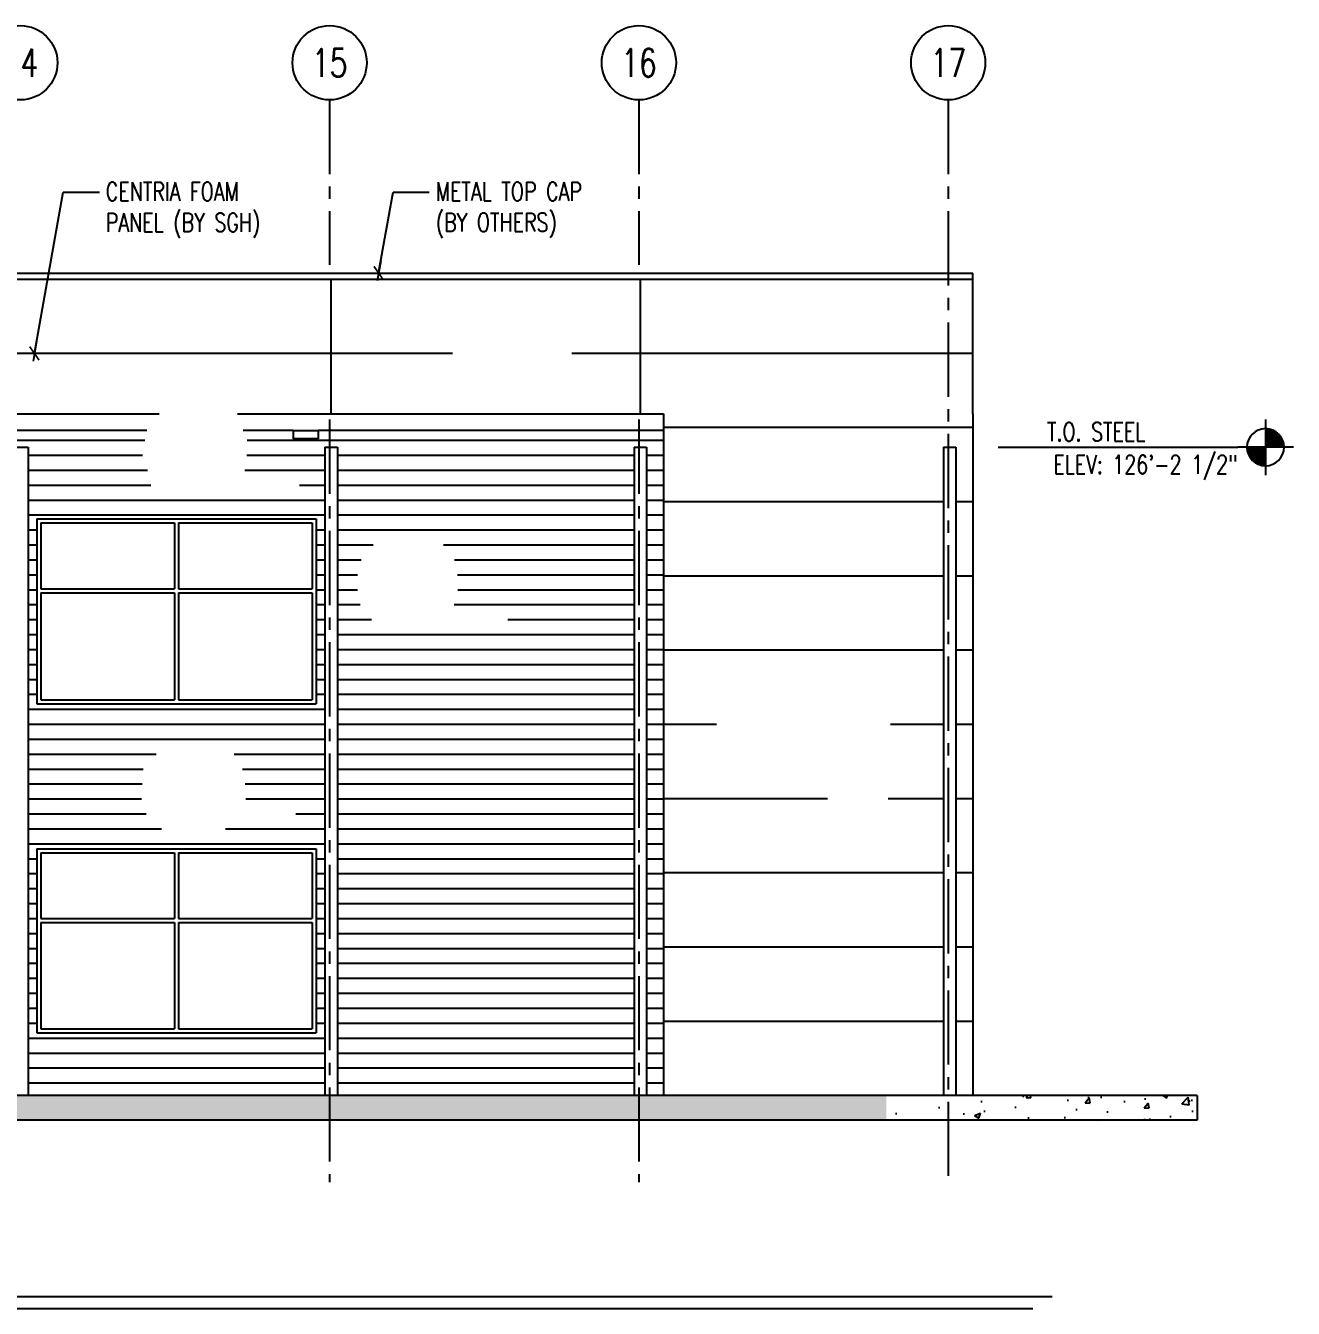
# Model space of a CAD drawing. Header units: inches. Extents: x 0 to 10293, y 0 to 4182.
# Drawn here: x 9563 to 10178, y 2360 to 2983 of the extents above; entities that cross this region are included whole.
import ezdxf
from ezdxf.enums import TextEntityAlignment as Align

# ---------------------------------------------------------------- set-up
doc = ezdxf.new("R2010")
doc.units = ezdxf.units.IN
doc.header["$LTSCALE"] = 48
doc.header["$MEASUREMENT"] = 0
doc.linetypes.add('CENTER2', pattern=[1.125, 0.75, -0.125, 0.125, -0.125])
doc.styles.add('NOTATION', font='romans.shx', dxfattribs={"width": 0.75})
doc.styles.add('SIMPLEX', font='SIMPLEX.SHX')
doc.dimstyles.new('AVANT$7', dxfattribs={"dimscale": 96, "dimtxt": 0.09375, "dimasz": 0.078125, "dimexe": 0.0625, "dimexo": 0.046875, "dimgap": 0.03125, "dimtad": 0, "dimdec": 3, "dimrnd": 0.125, "dimzin": 15, "dimdsep": 46, "dimlunit": 4, "dimtxsty": 'NOTATION', "dimblk1": 'AVATICK', "dimblk2": 'AVATICK', "dimsah": 1, "dimcen": 0.0625, "dimdle": 0.09375, "dimclrd": 256, "dimclre": 256, "dimclrt": 11, "dimaunit": 1, "dimadec": 0, "dimazin": 0, "dimtfac": 1.5, "dimtdec": 3, "dimtix": 1, "dimtmove": 1, "dimatfit": 3, "dimldrblk": 'AVATICK', "dimfxl": 0, "dimtvp": 1.25, "dimfrac": 2, "dimtolj": 1, "dimtzin": 15, "dimarcsym": 0})

# ---------------------------------------------------------------- blocks, each defined once
blk = doc.blocks.new('AVATICK')
blk.add_line((-1, 0), (0.63, 0))
at = {"const_width": 0.141}
blk.add_lwpolyline([(0.47, 0.47), (-0.47, -0.47)], dxfattribs=at)
blk = doc.blocks.new('COLNUMC')
at = {"linetype": 'Continuous'}
blk.add_circle((0, 0), 0.5, dxfattribs=at)
at = {"linetype": 'Continuous', "style": 'SIMPLEX', "width": 0.75}
blk.add_attdef('COLUMN', text='', height=0.375, dxfattribs=at).set_placement((0, 0), align=Align.MIDDLE)
blk = doc.blocks.new('TARGET')
for p, q in [((0, 0.75), (0, -0.75)), ((-0.353, 0.354), (0, 0.354)), ((-0.331, 0.375), (0, 0.375)), ((-0.305, 0.396), (0, 0.396)), ((-0.276, 0.417), (0, 0.417)), ((-0.242, 0.438), (0, 0.438)), ((-0.2, 0.458), (0, 0.458)), ((-0.143, 0.479), (0, 0.479)), ((-0.75, 0), (0.75, 0)), ((-0.5, 0.021), (0, 0.021)), ((-0.498, 0.042), (0, 0.042)), ((-0.496, 0.063), (0, 0.063)), ((-0.493, 0.083), (0, 0.083)), ((-0.489, 0.104), (0, 0.104)), ((-0.484, 0.125), (0, 0.125)), ((-0.478, 0.146), (0, 0.146)), ((-0.471, 0.167), (0, 0.167)), ((-0.464, 0.188), (0, 0.188)), ((-0.455, 0.208), (0, 0.208)), ((-0.444, 0.229), (0, 0.229)), ((-0.433, 0.25), (0, 0.25)), ((-0.42, 0.271), (0, 0.271)), ((-0.406, 0.292), (0, 0.292)), ((-0.39, 0.313), (0, 0.313)), ((-0.373, 0.333), (0, 0.333)), ((0, 0), (0.5, 0)), ((0, 0), (0.5, 0)), ((0.5, -0.021), (0, -0.021)), ((0.498, -0.042), (0, -0.042)), ((0.496, -0.063), (0, -0.063)), ((0.493, -0.083), (0, -0.083)), ((0.489, -0.104), (0, -0.104)), ((0.484, -0.125), (0, -0.125)), ((0.478, -0.146), (0, -0.146)), ((0.471, -0.167), (0, -0.167)), ((0.464, -0.188), (0, -0.188)), ((0.455, -0.208), (0, -0.208)), ((0.444, -0.229), (0, -0.229)), ((0.433, -0.25), (0, -0.25)), ((0.42, -0.271), (0, -0.271)), ((0.406, -0.292), (0, -0.292)), ((0.39, -0.313), (0, -0.313)), ((0.373, -0.333), (0, -0.333)), ((0.353, -0.354), (0, -0.354)), ((0.331, -0.375), (0, -0.375)), ((0.305, -0.396), (0, -0.396)), ((0.276, -0.417), (0, -0.417)), ((0.242, -0.438), (0, -0.438)), ((0.2, -0.458), (0, -0.458)), ((0.143, -0.479), (0, -0.479))]:
    blk.add_line(p, q)
blk.add_circle((0, 0), 0.5)

msp = doc.modelspace()

# ---------------------------------------------------------------- hatches: boundary and pattern name
h = msp.add_hatch()
h.set_pattern_fill('AR-CONC', color=2, scale=4, style=0)
h.set_pattern_definition([(50, (7258.19, 4528.57), (28.6904, -2.51009), [3, -33]), (355, (7258.19, 4528.57), (-5.55005, 30.08769), [2.4, -26.4]), (100.4514, (7260.58, 4528.36), (23.14038, 27.57758), [2.5496, -28.04568]), (46.1842, (7258.19, 4536.57), (42.68964, -6.62076), [4.5, -49.5]), (96.6356, (7261.747, 4536.017), (37.3865, 38.9647), [3.8244, -42.0685]), (351.1842, (7258.19, 4536.57), (37.3865, 38.96474), [3.6, -39.6]), (21, (7262.19, 4534.57), (23.87628, -16.10476), [3, -33]), (326, (7262.19, 4534.57), (9.73261, 29.006), [2.4, -26.4]), (71.4514, (7264.18, 4533.227), (33.6089, 12.90122), [2.5496, -28.04568]), (37.5, (7258.189, 4528.569), (0.486394, 13.315754), [0, -26.08, 0, -26.8, 0, -26.5]), (7.5, (7258.189, 4528.569), (10.52278, 15.77647), [0, -15.28, 0, -25.48, 0, -10.1]), (327.5, (7249.269, 4528.569), (21.352897, -0.902195), [0, -10, 0, -31.2, 0, -41.4]), (317.5, (7245.27, 4528.569), (23.32745, 4.0042), [0, -13, 0, -20.72, 0, -29.4])])
h.paths.add_polyline_path([(7763.56408, 2727.29195), (7607.71408, 2727.29195), (7607.71408, 2451.29195), (9980.56408, 2451.29195), (9980.56408, 2463.29195), (7763.56408, 2463.29195)])
h = msp.add_hatch()
h.set_pattern_fill('AR-CONC', color=256, scale=4, style=0)
h.set_pattern_definition([(50, (7408.94, 4528.915), (28.6904, -2.51009), [3, -33]), (355, (7408.94, 4528.915), (-5.55005, 30.08769), [2.4, -26.4]), (100.4514, (7411.33, 4528.705), (23.14038, 27.57758), [2.5496, -28.04568]), (46.1842, (7408.94, 4536.915), (42.68964, -6.62076), [4.5, -49.5]), (96.6356, (7412.497, 4536.363), (37.3865, 38.9647), [3.8244, -42.0685]), (351.1842, (7408.94, 4536.915), (37.3865, 38.96474), [3.6, -39.6]), (21, (7412.94, 4534.915), (23.87628, -16.10476), [3, -33]), (326, (7412.94, 4534.915), (9.73261, 29.006), [2.4, -26.4]), (71.4514, (7414.93, 4533.573), (33.6089, 12.90122), [2.5496, -28.04568]), (37.5, (7408.939, 4528.915), (0.486394, 13.315754), [0, -26.08, 0, -26.8, 0, -26.5]), (7.5, (7408.939, 4528.915), (10.52278, 15.77647), [0, -15.28, 0, -25.48, 0, -10.1]), (327.5, (7400.019, 4528.915), (21.352897, -0.902195), [0, -10, 0, -31.2, 0, -41.4]), (317.5, (7396.02, 4528.915), (23.32745, 4.0042), [0, -13, 0, -20.72, 0, -29.4])])
h.paths.add_polyline_path([(10131.31408, 2451.63751), (10131.31408, 2463.63751), (9979.08892, 2463.63751), (9979.08892, 2451.63751)])

# ---------------------------------------------------------------- linework, layer by layer
at = {"linetype": 'CENTER2'}
for p, q in [((9710.56408, 2946.62857), (9710.56408, 2866.55915)), ((9860.56408, 2946.62857), (9860.56408, 2866.55915)), ((10010.56408, 2946.62857), (10010.56408, 2421.69661)), ((9710.56408, 2791.59051), (9710.56408, 2421.69661)), ((9860.56408, 2791.59051), (9860.56408, 2421.69661))]:
    msp.add_line(p, q, dxfattribs=at)
for p, q in [((8188.21486, 2862.62857), (10022.56408, 2862.62857)), ((10022.56408, 2794.38446), (10022.56408, 2862.62857)), ((8193.4189, 2859.63751), (10022.56408, 2859.63751)), ((9711.31408, 2794.38446), (9711.31408, 2859.63751)), ((9861.31408, 2794.38446), (9861.31408, 2859.63751)), ((9770.2229, 2823.63751), (8360.56408, 2823.63751)), ((10022.56408, 2823.63751), (9828.08711, 2823.63751)), ((8049.31408, 2794.38446), (9627.8274, 2794.38446)), ((9665.82964, 2794.38446), (9872.56408, 2794.38446)), ((9872.56408, 2794.38446), (9872.56408, 2463.63751)), ((10022.56408, 2794.38446), (10022.56408, 2463.63751)), ((10022.56408, 2787.63751), (9872.56408, 2787.63751)), ((9621.02104, 2781.37158), (8049.31408, 2781.37158)), ((9621.87183, 2786.27049), (8956.07492, 2786.27049)), ((9692.94992, 2786.27049), (9668.66562, 2786.27049)), ((9872.56408, 2781.37158), (9670.65082, 2781.37158)), ((9692.94992, 2786.27049), (9692.94992, 2782.27049)), ((9692.94992, 2786.27049), (9704.94992, 2786.27049)), ((9704.94992, 2782.27049), (9692.94992, 2782.27049)), ((9872.56408, 2786.27049), (9704.94992, 2786.27049)), ((9704.94992, 2786.27049), (9704.94992, 2782.27049)), ((9558.31408, 2778.13751), (9564.31408, 2778.13751)), ((9564.31408, 2778.13751), (9564.31408, 2463.63751)), ((9708.31408, 2778.13751), (9708.31408, 2463.63751)), ((9708.31408, 2778.13751), (9714.31408, 2778.13751)), ((9714.31408, 2778.13751), (9714.31408, 2463.63751)), ((9858.31408, 2778.13751), (9858.31408, 2463.63751)), ((9858.31408, 2778.13751), (9864.31408, 2778.13751)), ((9864.31408, 2778.13751), (9864.31408, 2463.63751)), ((10008.31408, 2778.13751), (10008.31408, 2463.63751)), ((10008.31408, 2778.13751), (10014.31408, 2778.13751)), ((10014.31408, 2778.13751), (10014.31408, 2463.63751)), ((10034.78476, 2778.13751), (10150.94651, 2778.13751)), ((9619.88664, 2774.12158), (9564.31408, 2774.12158)), ((9708.31408, 2774.12158), (9670.36721, 2774.12158)), ((9858.31408, 2774.12158), (9714.31408, 2774.12158)), ((9872.56408, 2774.12158), (9864.31408, 2774.12158)), ((9622.15544, 2766.87158), (9564.31408, 2766.87158)), ((9708.31408, 2766.87158), (9669.51642, 2766.87158)), ((9858.31408, 2766.87158), (9714.31408, 2766.87158)), ((9872.56408, 2766.87158), (9864.31408, 2766.87158)), ((9623.85702, 2759.62158), (9564.31408, 2759.62158)), ((9708.31408, 2759.62158), (9695.99246, 2759.62158)), ((9858.31408, 2759.62158), (9714.31408, 2759.62158)), ((9872.56408, 2759.62158), (9864.31408, 2759.62158)), ((9708.31408, 2752.37158), (9564.31408, 2752.37158)), ((9858.31408, 2752.37158), (9714.31408, 2752.37158)), ((9872.56408, 2752.37158), (9864.31408, 2752.37158)), ((10008.31408, 2751.63751), (9872.56408, 2751.63751)), ((10022.56408, 2751.63751), (10014.31408, 2751.63751)), ((9708.31408, 2745.12158), (9564.31408, 2745.12158)), ((9858.31408, 2745.12158), (9714.31408, 2745.12158)), ((9872.56408, 2745.12158), (9864.31408, 2745.12158)), ((9568.56408, 2737.87158), (9564.31408, 2737.87158)), ((9568.56408, 2743.3665), (9568.56408, 2653.63751)), ((9568.56408, 2743.3665), (9704.06408, 2743.3665)), ((9570.56408, 2741.38707), (9570.56408, 2709.51251)), ((9570.56408, 2741.38707), (9635.31408, 2741.38707)), ((9635.31408, 2741.38707), (9635.31408, 2709.51251)), ((9637.31408, 2741.38707), (9637.31408, 2709.51251)), ((9637.31408, 2741.38707), (9702.06408, 2741.38707)), ((9702.06408, 2741.38707), (9702.06408, 2709.51251)), ((9704.06408, 2743.3665), (9704.06408, 2653.63751)), ((9708.31408, 2737.87158), (9704.06408, 2737.87158)), ((9858.31408, 2737.87158), (9714.31408, 2737.87158)), ((9872.56408, 2737.87158), (9864.31408, 2737.87158)), ((9568.56408, 2730.62158), (9564.31408, 2730.62158)), ((9708.31408, 2730.62158), (9704.06408, 2730.62158)), ((9731.69111, 2730.62158), (9714.31408, 2730.62158)), ((9858.31408, 2730.62158), (9765.79591, 2730.62158)), ((9872.56408, 2730.62158), (9864.31408, 2730.62158)), ((9568.56408, 2723.37158), (9564.31408, 2723.37158)), ((9708.31408, 2723.37158), (9704.06408, 2723.37158)), ((9725.85739, 2723.37158), (9714.31408, 2723.37158)), ((9858.31408, 2723.37158), (9771.18088, 2723.37158)), ((9872.56408, 2723.37158), (9864.31408, 2723.37158)), ((9568.56408, 2716.12158), (9564.31408, 2716.12158)), ((9708.31408, 2716.12158), (9704.06408, 2716.12158)), ((9724.06241, 2716.12158), (9714.31408, 2716.12158)), ((9858.31408, 2716.12158), (9772.52712, 2716.12158)), ((9872.56408, 2716.12158), (9864.31408, 2716.12158)), ((10008.31408, 2715.63751), (9872.56408, 2715.63751)), ((10022.56408, 2715.63751), (10014.31408, 2715.63751)), ((9568.56408, 2708.87158), (9564.31408, 2708.87158)), ((9570.56408, 2709.51251), (9635.31408, 2709.51251)), ((9570.56408, 2707.53307), (9635.31408, 2707.53307)), ((9570.56408, 2707.53307), (9570.56408, 2655.61694)), ((9635.31408, 2707.53307), (9635.31408, 2655.61694)), ((9637.31408, 2709.51251), (9702.06408, 2709.51251)), ((9637.31408, 2707.53307), (9637.31408, 2655.61694)), ((9637.31408, 2707.53307), (9702.06408, 2707.53307)), ((9702.06408, 2707.53307), (9702.06408, 2655.61694)), ((9708.31408, 2708.87158), (9704.06408, 2708.87158)), ((9724.06241, 2708.87158), (9714.31408, 2708.87158)), ((9858.31408, 2708.87158), (9772.75151, 2708.87158)), ((9872.56408, 2708.87158), (9864.31408, 2708.87158)), ((9568.56408, 2701.62158), (9564.31408, 2701.62158)), ((9708.31408, 2701.62158), (9704.06408, 2701.62158)), ((9725.40865, 2701.62158), (9714.31408, 2701.62158)), ((9858.31408, 2701.62158), (9770.95651, 2701.62158)), ((9872.56408, 2701.62158), (9864.31408, 2701.62158)), ((9568.56408, 2694.37158), (9564.31408, 2694.37158)), ((9708.31408, 2694.37158), (9704.06408, 2694.37158)), ((9730.79361, 2694.37158), (9714.31408, 2694.37158)), ((9858.31408, 2694.37158), (9796.99669, 2694.37158)), ((9872.56408, 2694.37158), (9864.31408, 2694.37158)), ((9568.56408, 2687.12158), (9564.31408, 2687.12158)), ((9708.31408, 2687.12158), (9704.06408, 2687.12158)), ((9858.31408, 2687.12158), (9714.31408, 2687.12158)), ((9872.56408, 2687.12158), (9864.31408, 2687.12158)), ((9568.56408, 2679.87158), (9564.31408, 2679.87158)), ((9708.31408, 2679.87158), (9704.06408, 2679.87158)), ((9858.31408, 2679.87158), (9714.31408, 2679.87158)), ((9872.56408, 2679.87158), (9864.31408, 2679.87158)), ((10008.31408, 2679.63751), (9872.56408, 2679.63751)), ((10022.56408, 2679.63751), (10014.31408, 2679.63751)), ((9568.56408, 2672.62158), (9564.31408, 2672.62158)), ((9708.31408, 2672.62158), (9704.06408, 2672.62158)), ((9858.31408, 2672.62158), (9714.31408, 2672.62158)), ((9872.56408, 2672.62158), (9864.31408, 2672.62158)), ((9568.56408, 2665.37158), (9564.31408, 2665.37158)), ((9708.31408, 2665.37158), (9704.06408, 2665.37158)), ((9858.31408, 2665.37158), (9714.31408, 2665.37158)), ((9872.56408, 2665.37158), (9864.31408, 2665.37158)), ((9568.56408, 2658.12158), (9564.31408, 2658.12158)), ((9708.31408, 2658.12158), (9704.06408, 2658.12158)), ((9858.31408, 2658.12158), (9714.31408, 2658.12158)), ((9872.56408, 2658.12158), (9864.31408, 2658.12158)), ((9708.31408, 2650.87158), (9564.31408, 2650.87158)), ((9568.56408, 2653.63751), (9704.06408, 2653.63751)), ((9570.56408, 2655.61694), (9635.31408, 2655.61694)), ((9637.31408, 2655.61694), (9702.06408, 2655.61694)), ((9858.31408, 2650.87158), (9714.31408, 2650.87158)), ((9872.56408, 2650.87158), (9864.31408, 2650.87158)), ((9708.31408, 2643.62158), (9564.31408, 2643.62158)), ((9858.31408, 2643.62158), (9714.31408, 2643.62158)), ((9872.56408, 2643.62158), (9864.31408, 2643.62158)), ((9898.21982, 2643.63751), (9872.56408, 2643.63751)), ((10008.31408, 2643.63751), (9982.57315, 2643.63751)), ((10022.56408, 2643.63751), (10014.31408, 2643.63751)), ((9708.31408, 2636.37158), (9564.31408, 2636.37158)), ((9858.31408, 2636.37158), (9714.31408, 2636.37158)), ((9872.56408, 2636.37158), (9864.31408, 2636.37158)), ((9626.42198, 2629.12158), (9564.31408, 2629.12158)), ((9708.31408, 2629.12158), (9664.31235, 2629.12158)), ((9858.31408, 2629.12158), (9714.31408, 2629.12158)), ((9872.56408, 2629.12158), (9864.31408, 2629.12158)), ((9620.10692, 2621.87158), (9564.31408, 2621.87158)), ((9708.31408, 2621.87158), (9668.35398, 2621.87158)), ((9858.31408, 2621.87158), (9714.31408, 2621.87158)), ((9872.56408, 2621.87158), (9864.31408, 2621.87158)), ((9619.60172, 2614.62158), (9564.31408, 2614.62158)), ((9708.31408, 2614.62158), (9669.61699, 2614.62158)), ((9858.31408, 2614.62158), (9714.31408, 2614.62158)), ((9872.56408, 2614.62158), (9864.31408, 2614.62158)), ((9619.34911, 2607.37158), (9564.31408, 2607.37158)), ((9708.31408, 2607.37158), (9669.8696, 2607.37158)), ((9858.31408, 2607.37158), (9714.31408, 2607.37158)), ((9872.56408, 2607.37158), (9864.31408, 2607.37158)), ((9952.06228, 2607.63751), (9872.56408, 2607.63751)), ((10008.31408, 2607.63751), (9981.49628, 2607.63751)), ((10022.56408, 2607.63751), (10014.31408, 2607.63751)), ((9621.62254, 2600.12158), (9564.31408, 2600.12158)), ((9708.31408, 2600.12158), (9694.11944, 2600.12158)), ((9858.31408, 2600.12158), (9714.31408, 2600.12158)), ((9872.56408, 2600.12158), (9864.31408, 2600.12158)), ((9628.94801, 2592.87158), (9564.31408, 2592.87158)), ((9708.31408, 2592.87158), (9660.01809, 2592.87158)), ((9858.31408, 2592.87158), (9714.31408, 2592.87158)), ((9872.56408, 2592.87158), (9864.31408, 2592.87158)), ((9708.31408, 2585.62158), (9564.31408, 2585.62158)), ((9568.56408, 2583.38707), (9704.06408, 2583.38707)), ((9568.56408, 2583.38707), (9568.56408, 2494.01981)), ((9704.06408, 2583.38707), (9704.06408, 2494.01981)), ((9858.31408, 2585.62158), (9714.31408, 2585.62158)), ((9872.56408, 2585.62158), (9864.31408, 2585.62158)), ((9568.56408, 2578.37158), (9564.31408, 2578.37158)), ((9570.56408, 2581.40763), (9635.31408, 2581.40763)), ((9570.56408, 2581.40763), (9570.56408, 2549.51251)), ((9635.31408, 2581.40763), (9635.31408, 2549.51251)), ((9637.31408, 2581.40763), (9637.31408, 2549.51251)), ((9637.31408, 2581.40763), (9702.06408, 2581.40763)), ((9702.06408, 2581.40763), (9702.06408, 2549.51251)), ((9708.31408, 2578.37158), (9704.06408, 2578.37158)), ((9858.31408, 2578.37158), (9714.31408, 2578.37158)), ((9872.56408, 2578.37158), (9864.31408, 2578.37158)), ((9568.56408, 2571.12158), (9564.31408, 2571.12158)), ((9708.31408, 2571.12158), (9704.06408, 2571.12158)), ((9858.31408, 2571.12158), (9714.31408, 2571.12158)), ((9872.56408, 2571.12158), (9864.31408, 2571.12158)), ((10008.31408, 2571.63751), (9872.56408, 2571.63751)), ((10022.56408, 2571.63751), (10014.31408, 2571.63751)), ((9568.56408, 2563.87158), (9564.31408, 2563.87158)), ((9708.31408, 2563.87158), (9704.06408, 2563.87158)), ((9858.31408, 2563.87158), (9714.31408, 2563.87158)), ((9872.56408, 2563.87158), (9864.31408, 2563.87158)), ((9568.56408, 2556.62158), (9564.31408, 2556.62158)), ((9708.31408, 2556.62158), (9704.06408, 2556.62158)), ((9858.31408, 2556.62158), (9714.31408, 2556.62158)), ((9872.56408, 2556.62158), (9864.31408, 2556.62158)), ((9568.56408, 2549.37158), (9564.31408, 2549.37158)), ((9570.56408, 2549.51251), (9635.31408, 2549.51251)), ((9570.56408, 2547.53307), (9635.31408, 2547.53307)), ((9570.56408, 2547.53307), (9570.56408, 2495.99925)), ((9635.31408, 2547.53307), (9635.31408, 2495.99925)), ((9637.31408, 2549.51251), (9702.06408, 2549.51251)), ((9637.31408, 2547.53307), (9702.06408, 2547.53307)), ((9637.31408, 2547.53307), (9637.31408, 2495.99925)), ((9702.06408, 2547.53307), (9702.06408, 2495.99925)), ((9708.31408, 2549.37158), (9704.06408, 2549.37158)), ((9858.31408, 2549.37158), (9714.31408, 2549.37158)), ((9872.56408, 2549.37158), (9864.31408, 2549.37158)), ((9568.56408, 2542.12158), (9564.31408, 2542.12158)), ((9708.31408, 2542.12158), (9704.06408, 2542.12158)), ((9858.31408, 2542.12158), (9714.31408, 2542.12158)), ((9872.56408, 2542.12158), (9864.31408, 2542.12158)), ((9568.56408, 2534.87158), (9564.31408, 2534.87158)), ((9708.31408, 2534.87158), (9704.06408, 2534.87158)), ((9858.31408, 2534.87158), (9714.31408, 2534.87158)), ((9872.56408, 2534.87158), (9864.31408, 2534.87158)), ((10008.31408, 2535.63751), (9872.56408, 2535.63751)), ((10022.56408, 2535.63751), (10014.31408, 2535.63751)), ((9568.56408, 2527.62158), (9564.31408, 2527.62158)), ((9708.31408, 2527.62158), (9704.06408, 2527.62158)), ((9858.31408, 2527.62158), (9714.31408, 2527.62158)), ((9872.56408, 2527.62158), (9864.31408, 2527.62158)), ((9568.56408, 2520.37158), (9564.31408, 2520.37158)), ((9708.31408, 2520.37158), (9704.06408, 2520.37158)), ((9858.31408, 2520.37158), (9714.31408, 2520.37158)), ((9872.56408, 2520.37158), (9864.31408, 2520.37158)), ((9568.56408, 2513.12158), (9564.31408, 2513.12158)), ((9708.31408, 2513.12158), (9704.06408, 2513.12158)), ((9858.31408, 2513.12158), (9714.31408, 2513.12158)), ((9872.56408, 2513.12158), (9864.31408, 2513.12158)), ((9568.56408, 2505.87158), (9564.31408, 2505.87158)), ((9708.31408, 2505.87158), (9704.06408, 2505.87158)), ((9858.31408, 2505.87158), (9714.31408, 2505.87158)), ((9872.56408, 2505.87158), (9864.31408, 2505.87158)), ((9568.56408, 2498.62158), (9564.31408, 2498.62158)), ((9570.56408, 2495.99925), (9635.31408, 2495.99925)), ((9637.31408, 2495.99925), (9702.06408, 2495.99925)), ((9708.31408, 2498.62158), (9704.06408, 2498.62158)), ((9858.31408, 2498.62158), (9714.31408, 2498.62158)), ((9872.56408, 2498.62158), (9864.31408, 2498.62158)), ((10008.31408, 2499.63751), (9872.56408, 2499.63751)), ((10022.56408, 2499.63751), (10014.31408, 2499.63751)), ((9708.31408, 2491.37158), (9564.31408, 2491.37158)), ((9568.56408, 2494.01981), (9704.06408, 2494.01981)), ((9858.31408, 2491.37158), (9714.31408, 2491.37158)), ((9872.56408, 2491.37158), (9864.31408, 2491.37158)), ((9708.31408, 2484.12158), (9564.31408, 2484.12158)), ((9858.31408, 2484.12158), (9714.31408, 2484.12158)), ((9872.56408, 2484.12158), (9864.31408, 2484.12158)), ((9708.31408, 2476.87158), (9564.31408, 2476.87158)), ((9858.31408, 2476.87158), (9714.31408, 2476.87158)), ((9872.56408, 2476.87158), (9864.31408, 2476.87158)), ((9708.31408, 2469.62158), (9564.31408, 2469.62158)), ((9858.31408, 2469.62158), (9714.31408, 2469.62158)), ((9872.56408, 2469.62158), (9864.31408, 2469.62158)), ((10131.31408, 2463.63751), (7763.56408, 2463.63751)), ((10131.31408, 2463.63751), (10131.31408, 2451.63751)), ((10131.31408, 2451.63751), (7607.71408, 2451.63751))]:
    msp.add_line(p, q)
at = {"layer": 'Defpoints'}
for p, q in [((7957.1281, 2366.17692), (10060.9498, 2366.17692)), ((7947.70557, 2360.42464), (10051.52727, 2360.42464))]:
    msp.add_line(p, q, dxfattribs=at)

# ---------------------------------------------------------------- block references
at = {"xscale": 36, "yscale": 36, "zscale": 36}
for p, values in [((9560.56408, 2964.62857), {'COLUMN': '14'}), ((9710.56408, 2964.62857), {'COLUMN': '15'}), ((9860.56408, 2964.62857), {'COLUMN': '16'}), ((10010.56408, 2964.62857), {'COLUMN': '17'})]:
    msp.add_blockref('COLNUMC', p, dxfattribs=at).add_auto_attribs(values)
at = {"xscale": -18, "yscale": 18, "zscale": 18}
msp.add_blockref('TARGET', (10164.44651, 2778.13751), dxfattribs=at)

# ---------------------------------------------------------------- texts
at = {"char_height": 9, "style": 'NOTATION'}
for s, insert, width, attachment_point in [('{\\Fsimplex.shx|c0;CENTRIA FOAM\\P\\Fsimplex.shx|c1;PANEL\\Fsimplex.shx|c0; }(BY SGH)', (9602.02214, 2906.6742), 122.875, 1), ('{\\Fsimplex.shx|c1;METAL TOP CAP\\P}(BY OTHERS)', (9762.01094, 2906.70906), 122.875, 1), ('T.O. STEEL', (10106.18916, 2790.13127), 112.1875, 3), ('ELEV: 126\'-2 1/2"', (10150.92864, 2774.27883), 112.1875, 3)]:
    msp.add_mtext(s, dxfattribs=dict(at, insert=insert, width=width, attachment_point=attachment_point))

# ---------------------------------------------------------------- leaders
for points in [[(9567.38307, 2823.63751), (9581.33032, 2901.85253), (9598.88019, 2901.85253)], [(9734.32164, 2862.62857), (9741.31912, 2901.88739), (9758.86899, 2901.88739)]]:
    msp.add_leader(points, dimstyle='AVANT$7', override={"dimscale": 24, "dimasz": 0.25})

doc.saveas('drawing.dxf')
